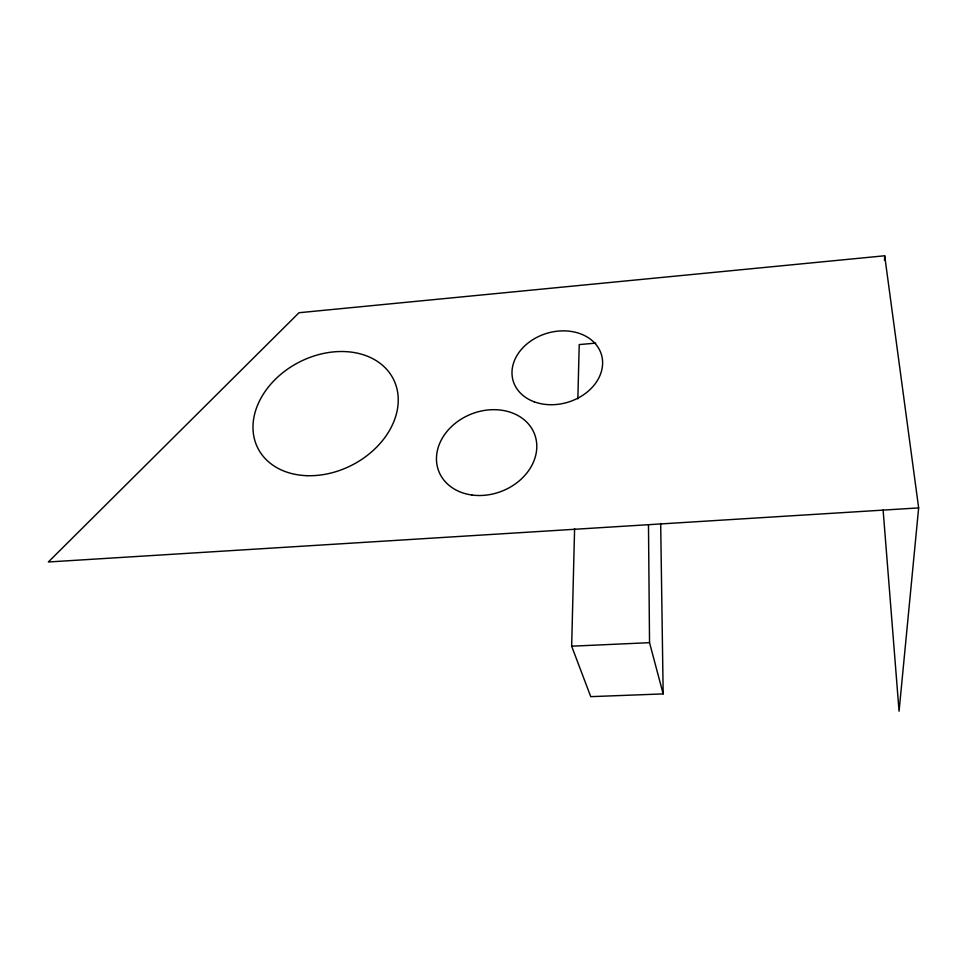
<?xml version="1.0" encoding="UTF-8"?>
<svg xmlns="http://www.w3.org/2000/svg" width="967" height="967" viewBox="0 0 967 967"><rect width="100%" height="100%" fill="white"/><g stroke="black" fill="none" stroke-linecap="round" stroke-linejoin="round"><path stroke-width="1.45" d="M660.679 523.437L663.169 693.907L590.74 696.651L571.654 646.198L574.603 528.574M577.855 398.875L579.221 344.59L595.745 343.116M884.491 260.28L884.684 255.772L299.021 312.728L48.35 561.984L918.65 507.905L884.684 255.772M918.65 507.905L899.068 711.228L883.113 510.044M571.654 646.198L649.534 642.668L663.169 693.907M648.482 525.25L649.534 642.668M306.914 475.679A76.055 57.863 -27.2 0 0 395.745 384.697A76.055 57.863 -27.2 0 0 274.169 380.502A76.055 57.863 -27.2 0 0 306.914 475.679M534.231 401.813A46.041 36.021 -16.5 0 0 602.622 363.241A46.041 36.021 -16.5 0 0 535.065 338.329A46.041 36.021 -16.5 0 0 534.231 401.813M471.884 495.007A51.36 41.484 -21.3 0 0 535.525 437.06A51.36 41.484 -21.3 0 0 452.471 425.698A51.36 41.484 -21.3 0 0 471.884 495.007"/></g></svg>
